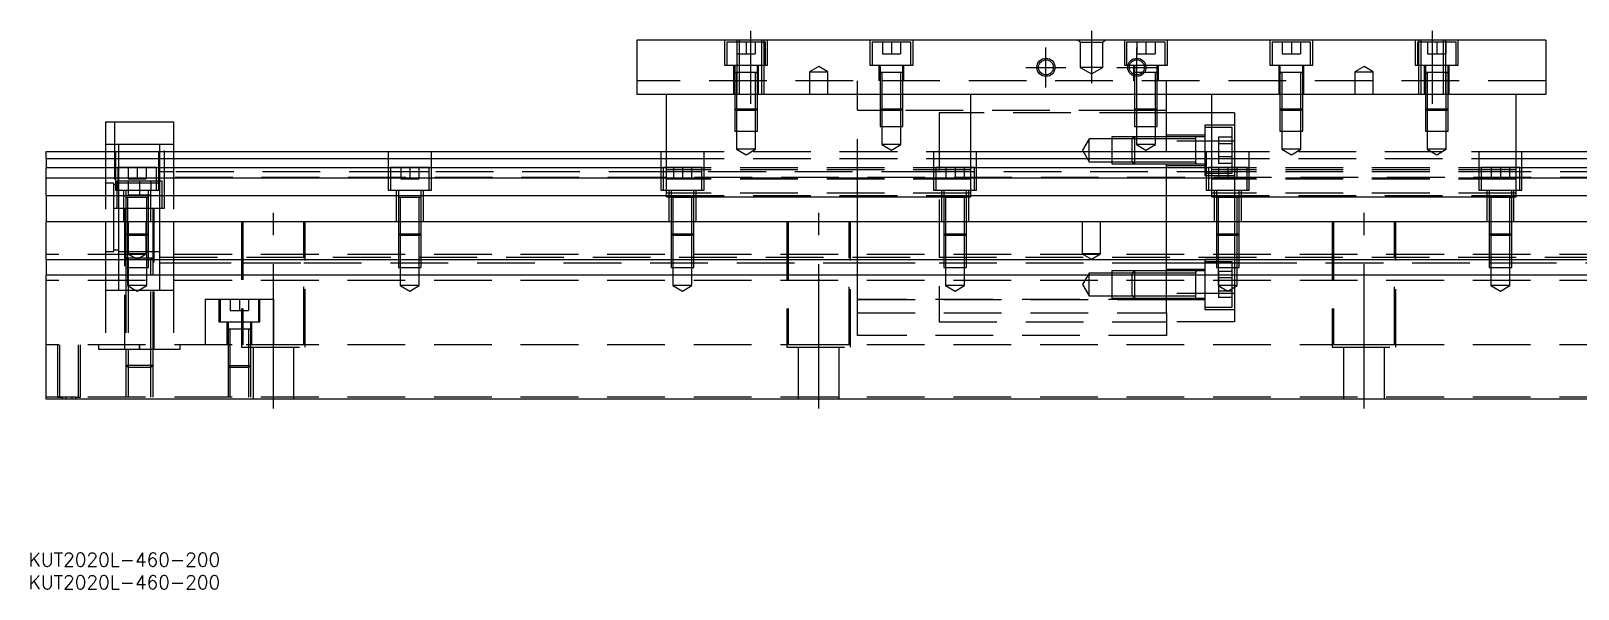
# Model space of a CAD drawing. Extents: x -20 to 690, y -280 to 102.
# Drawn here: x -3.4 to 337.1, y -280 to -157.3 of the extents above; entities that cross this region are included whole.
import ezdxf

# ---------------------------------------------------------------- set-up
doc = ezdxf.new("R2010")
doc.units = 0
doc.linetypes.add('CENTER', pattern=[50.8, 31.75, -6.35, 6.35, -6.35])
doc.linetypes.add('DASHED', pattern=[19.05, 12.7, -6.35])
doc.layers.get('0').update_dxf_attribs({"linetype": 'CONTINUOUS'})
doc.layers.add('CENTER', color=1, linetype='CENTER')
doc.styles.get("Standard").update_dxf_attribs({"font": 'txt.shx', "height": 3, "bigfont": 'bigfont.shx'})

# ---------------------------------------------------------------- blocks, each defined once
blk = doc.blocks.new('*U2')
at = {"color": 7, "linetype": 'CONTINUOUS'}
blk.add_text('KUT2020L-460-200', height=3, dxfattribs=at).set_placement((-3.89, -280))
blk = doc.blocks.new('*U3')
at = {"color": 7, "linetype": 'CONTINUOUS'}
blk.add_text('KUT2020L-460-200', height=3, dxfattribs=at).set_placement((-3.89, -275.02))

msp = doc.modelspace()

# ---------------------------------------------------------------- linework, layer by layer
at = {"color": 7, "linetype": 'CONTINUOUS'}
for p, q in [((330, -159.27), (130, -159.27)), ((130, -159.27), (130, -171.27)), ((330, -159.27), (330, -171.27)), ((330, -171.27), (130, -171.27)), ((136.5, -193.77), (136.5, -171.27)), ((203.5, -193.77), (203.5, -171.27)), ((246.5, -183.77), (246.5, -171.27)), ((256.5, -193.77), (256.5, -171.27)), ((323.5, -193.77), (323.5, -171.27)), ((256.5, -175.27), (246.5, -175.27)), ((13, -177.27), (13, -183.77)), ((13, -177.27), (28, -177.27)), ((28, -177.27), (28, -183.77)), ((0, -185.309608), (0, -183.77)), ((0, -183.77), (136.5, -183.77)), ((203.5, -183.77), (256.5, -183.77)), ((323.5, -183.77), (460, -183.77)), ((0, -185.309608), (0, -187.39154)), ((0, -185.309608), (136.5, -185.309608)), ((203.5, -185.309608), (256.5, -185.309608)), ((323.5, -185.309608), (460, -185.309608)), ((136.5, -187.39154), (0, -187.39154)), ((0, -189.606666), (0, -187.39154)), ((0, -193.451934), (0, -189.606666)), ((136.5, -189.606666), (0, -189.606666)), ((256.5, -187.39154), (203.5, -187.39154)), ((256.5, -189.606666), (203.5, -189.606666)), ((460, -187.39154), (323.5, -187.39154)), ((460, -189.606666), (323.5, -189.606666)), ((0, -193.451934), (0, -199.27)), ((0, -193.451934), (136.5, -193.451934)), ((136.5, -193.77), (203.5, -193.77)), ((203.5, -193.451934), (256.5, -193.451934)), ((256.5, -193.77), (323.5, -193.77)), ((323.5, -193.451934), (460, -193.451934)), ((460, -199.27), (0, -199.27)), ((0, -207.57), (0, -199.27)), ((460, -207.57), (0, -207.57)), ((0, -207.57), (0, -210.97)), ((460, -210.97), (0, -210.97)), ((0, -238.27), (0, -210.97)), ((460, -238.27), (0, -238.27))]:
    msp.add_line(p, q, dxfattribs=at)
at = {"color": 3, "linetype": 'DASHED'}
for p, q in [((149.25, -159.27), (149.25, -164.77)), ((158.25, -159.77), (149.75, -159.77)), ((149.75, -159.77), (149.75, -164.77)), ((152, -159.77), (152, -162.27)), ((152.000006, -159.27), (152.000006, -171.27)), ((152.5, -159.27), (152.5, -171.27)), ((154, -159.77), (154, -162.27)), ((156, -159.77), (156, -162.27)), ((157.5, -171.27), (157.5, -159.27)), ((157.999994, -171.27), (157.999994, -159.27)), ((158.25, -164.77), (158.25, -159.77)), ((158.75, -164.77), (158.75, -159.27)), ((181.25, -159.27), (181.25, -164.77)), ((182.999994, -159.77), (181.75, -159.77)), ((181.75, -159.77), (181.75, -164.77)), ((190.25, -159.77), (182.999994, -159.77)), ((184, -159.77), (184, -162.27)), ((186, -159.77), (186, -162.27)), ((188, -159.77), (188, -162.27)), ((190.25, -164.77), (190.25, -159.77)), ((190.75, -164.77), (190.75, -159.27)), ((227.5, -159.77), (227, -159.27)), ((227.5, -159.77), (227.5, -165.27)), ((227.5, -159.77), (232.5, -159.77)), ((232.5, -159.77), (233, -159.27)), ((232.5, -165.27), (232.5, -159.77)), ((237.25, -159.27), (237.25, -164.77)), ((246.25, -159.77), (237.75, -159.77)), ((237.75, -159.77), (237.75, -164.77)), ((240, -159.77), (240, -162.27)), ((242, -159.77), (242, -162.27)), ((244, -159.77), (244, -162.27)), ((246.25, -164.77), (246.25, -159.77)), ((246.75, -164.77), (246.75, -159.27)), ((269.25, -159.27), (269.25, -164.77)), ((278.25, -159.77), (269.75, -159.77)), ((269.75, -159.77), (269.75, -164.77)), ((272, -159.77), (272, -162.27)), ((274, -159.77), (274, -162.27)), ((276, -159.77), (276, -162.27)), ((278.25, -164.77), (278.25, -159.77)), ((278.75, -164.77), (278.75, -159.27)), ((301.25, -159.27), (301.25, -164.77)), ((310.25, -159.77), (301.75, -159.77)), ((301.75, -159.77), (301.75, -164.77)), ((302.000006, -159.27), (302.000006, -171.27)), ((302.5, -159.27), (302.5, -171.27)), ((304, -159.77), (304, -162.27)), ((306, -159.77), (306, -162.27)), ((307.5, -171.27), (307.5, -159.27)), ((307.999994, -159.77), (307.999994, -159.27)), ((307.999994, -164.77), (307.999994, -159.77)), ((308, -159.77), (308, -162.27)), ((310.25, -164.77), (310.25, -159.77)), ((310.75, -164.77), (310.75, -159.27)), ((152, -162.27), (154, -162.27)), ((154, -162.27), (156, -162.27)), ((184, -162.27), (186, -162.27)), ((186, -162.27), (188, -162.27)), ((240, -162.27), (242, -162.27)), ((242, -162.27), (244, -162.27)), ((272, -162.27), (274, -162.27)), ((274, -162.27), (276, -162.27)), ((304, -162.27), (306, -162.27)), ((306, -162.27), (308, -162.27)), ((149.25, -164.77), (158.75, -164.77)), ((151.25, -164.77), (151.25, -171.27)), ((151.5, -164.77), (151.5, -166.37)), ((151.5, -166.365), (151.5, -166.37)), ((151.5, -166.37), (151.757448, -166.37)), ((151.757468, -166.37), (151.5, -166.37)), ((151.5, -166.37), (151.5, -166.375)), ((151.5, -166.37), (151.5, -171.26998)), ((156.242552, -166.37), (151.757468, -166.37)), ((151.9, -166.37), (151.9, -171.26998)), ((156.1, -171.26998), (156.1, -166.37)), ((156.5, -166.37), (156.242552, -166.37)), ((156.242602, -166.37), (156.5, -166.37)), ((156.5, -166.37), (156.5, -164.77)), ((156.5, -166.37), (156.5, -166.365)), ((156.5, -166.375), (156.5, -166.37)), ((156.5, -171.26998), (156.5, -166.37)), ((156.75, -171.27), (156.75, -164.77)), ((170, -165.1153), (168, -166.27)), ((168, -166.27), (170, -166.27)), ((168, -166.27), (168, -171.27)), ((172, -166.27), (170, -165.1153)), ((170, -166.27), (172, -166.27)), ((172, -171.27), (172, -166.27)), ((181.25, -164.77), (190.75, -164.77)), ((183.25, -164.77), (183.25, -168.27)), ((183.5, -164.77), (183.5, -166.37)), ((183.5, -166.365), (183.5, -166.37)), ((183.5, -166.37), (183.757448, -166.37)), ((188.5, -166.37), (183.5, -166.37)), ((183.5, -166.37), (183.5, -166.375)), ((183.5, -166.37), (183.5, -168.26998)), ((183.9, -166.37), (183.9, -168.26998)), ((188.1, -168.26998), (188.1, -166.37)), ((188.5, -166.37), (188.5, -164.77)), ((188.5, -166.37), (188.5, -166.365)), ((188.5, -166.375), (188.5, -166.37)), ((188.5, -168.26998), (188.5, -166.37)), ((188.75, -168.27), (188.75, -164.77)), ((232.5, -165.27), (227.5, -165.27)), ((227.5, -165.27), (230, -166.713376)), ((230, -166.713376), (232.5, -165.27)), ((237.25, -164.77), (246.75, -164.77)), ((239.25, -164.77), (239.25, -168.27)), ((239.5, -164.77), (239.5, -166.37)), ((239.5, -166.365), (239.5, -166.37)), ((239.757468, -166.37), (239.5, -166.37)), ((239.5, -166.37), (239.5, -166.375)), ((239.5, -166.37), (239.5, -166.842418)), ((241.229562, -166.37), (239.757468, -166.37)), ((239.9, -166.37), (239.9, -166.916966)), ((241.669968, -166.37), (241.229562, -166.37)), ((241.67033, -166.37), (241.229838, -166.37)), ((244.242552, -166.37), (241.669968, -166.37)), ((244.1, -168.26998), (244.1, -166.37)), ((244.5, -166.37), (244.242552, -166.37)), ((244.5, -166.37), (244.5, -164.77)), ((244.5, -166.37), (244.5, -166.365)), ((244.5, -166.375), (244.5, -166.37)), ((244.5, -168.26998), (244.5, -166.37)), ((244.75, -168.27), (244.75, -164.77)), ((269.25, -164.77), (278.75, -164.77)), ((271.25, -164.77), (271.25, -171.27)), ((271.5, -164.77), (271.5, -166.37)), ((271.5, -166.365), (271.5, -166.37)), ((271.5, -166.37), (271.757448, -166.37)), ((271.757468, -166.37), (271.5, -166.37)), ((271.5, -166.37), (271.5, -166.375)), ((271.5, -166.37), (271.5, -171.26998)), ((276.242552, -166.37), (271.757468, -166.37)), ((271.9, -166.37), (271.9, -171.26998)), ((276.1, -171.26998), (276.1, -166.37)), ((276.5, -166.37), (276.242552, -166.37)), ((276.242602, -166.37), (276.5, -166.37)), ((276.5, -166.37), (276.5, -164.77)), ((276.5, -166.37), (276.5, -166.365)), ((276.5, -166.375), (276.5, -166.37)), ((276.5, -171.26998), (276.5, -166.37)), ((276.75, -171.27), (276.75, -164.77)), ((290, -165.1153), (288, -166.27)), ((288, -166.27), (290, -166.27)), ((288, -166.27), (288, -171.27)), ((292, -166.27), (290, -165.1153)), ((290, -166.27), (292, -166.27)), ((292, -171.27), (292, -166.27)), ((301.25, -164.77), (310.75, -164.77)), ((303.25, -164.77), (303.25, -171.27)), ((303.5, -164.77), (303.5, -166.37)), ((303.5, -166.365), (303.5, -166.37)), ((303.5, -166.37), (303.757448, -166.37)), ((303.757468, -166.37), (303.5, -166.37)), ((303.5, -166.37), (303.5, -166.375)), ((303.5, -166.37), (303.5, -171.26998)), ((308.242552, -166.37), (303.757468, -166.37)), ((303.9, -166.37), (303.9, -171.26998)), ((307.999994, -171.27), (307.999994, -164.77)), ((308.1, -171.26998), (308.1, -166.37)), ((308.5, -166.37), (308.242552, -166.37)), ((308.242602, -166.37), (308.5, -166.37)), ((308.5, -166.37), (308.5, -164.77)), ((308.5, -166.37), (308.5, -166.365)), ((308.5, -166.375), (308.5, -166.37)), ((308.5, -171.26998), (308.5, -166.37)), ((308.75, -171.27), (308.75, -164.77)), ((330, -168.27), (130, -168.27)), ((178.5, -171.27), (178.5, -168.27)), ((183.5, -168.27), (183.5, -174.37)), ((183.500006, -168.27), (183.500006, -174.37)), ((183.9, -168.27), (183.9, -174.77)), ((188.1, -174.77), (188.1, -168.27)), ((188.499994, -174.37), (188.499994, -168.27)), ((188.5, -174.37), (188.5, -168.27)), ((239.5, -166.842418), (239.5, -167.206492)), ((239.5, -167.206492), (239.5, -168.26998)), ((239.5, -168.27), (239.5, -174.37)), ((239.500006, -168.27), (239.500006, -174.37)), ((239.9, -166.916966), (239.9, -167.267498)), ((239.9, -167.267498), (239.9, -168.26998)), ((239.9, -168.27), (239.9, -174.77)), ((244.1, -171.27), (244.1, -168.27)), ((244.499994, -171.27), (244.499994, -168.27)), ((244.5, -171.27), (244.5, -168.27)), ((246.5, -171.27), (246.5, -168.27)), ((151.5, -171.27), (151.5, -174.37)), ((151.500006, -171.27), (151.500006, -174.370006)), ((151.9, -171.27), (151.9, -174.77)), ((156.1, -174.77), (156.1, -171.27)), ((156.499994, -174.370006), (156.499994, -171.27)), ((156.5, -174.37), (156.5, -171.27)), ((178.5, -193.77), (178.5, -171.27)), ((244.1, -174.77), (244.1, -171.27)), ((244.499994, -174.370006), (244.499994, -171.27)), ((244.5, -174.37), (244.5, -171.27)), ((271.5, -171.27), (271.5, -174.37)), ((271.500006, -171.27), (271.500006, -174.370006)), ((271.9, -171.27), (271.9, -174.77)), ((276.1, -174.77), (276.1, -171.27)), ((276.499994, -174.370006), (276.499994, -171.27)), ((276.5, -174.37), (276.5, -171.27)), ((303.5, -171.27), (303.5, -174.37)), ((303.500006, -171.27), (303.500006, -174.370006)), ((303.9, -171.27), (303.9, -174.77)), ((308.1, -174.77), (308.1, -171.27)), ((308.499994, -174.370006), (308.499994, -171.27)), ((308.5, -174.37), (308.5, -171.27)), ((151.5, -174.37), (156.5, -174.37)), ((151.5, -174.37), (151.9, -174.77)), ((151.500006, -174.37002), (151.500006, -179.27)), ((156.1, -174.77), (151.9, -174.77)), ((151.9, -174.77002), (151.9, -179.27)), ((156.1, -174.77), (156.5, -174.37)), ((156.1, -179.27), (156.1, -174.77002)), ((156.499994, -179.27), (156.499994, -174.37002)), ((183.9, -174.77), (178.5, -174.77)), ((183.5, -174.37), (188.5, -174.37)), ((183.5, -174.37), (183.9, -174.77)), ((183.500006, -174.37002), (183.500006, -178.27)), ((188.1, -174.77), (183.9, -174.77)), ((183.9, -174.77002), (183.9, -178.27)), ((188.1, -174.77), (188.5, -174.37)), ((239.9, -174.77), (188.1, -174.77)), ((188.1, -178.27), (188.1, -174.77002)), ((188.499994, -178.27), (188.499994, -174.37002)), ((196.5, -175.27), (196.5, -221.27)), ((244.499994, -175.27), (196.5, -175.27)), ((239.5, -174.37), (244.5, -174.37)), ((239.5, -174.37), (239.9, -174.77)), ((239.500006, -174.37002), (239.500006, -178.27)), ((244.1, -174.77), (239.9, -174.77)), ((239.9, -174.77002), (239.9, -178.27)), ((244.1, -174.77), (244.5, -174.37)), ((246.5, -174.77), (244.1, -174.77)), ((244.1, -178.27), (244.1, -174.77002)), ((244.499994, -178.27), (244.499994, -174.37002)), ((246.5, -175.27), (244.499994, -175.27)), ((261.5, -175.27), (256.5, -175.27)), ((261.5, -175.27), (261.5, -181.5368)), ((271.5, -174.37), (276.5, -174.37)), ((271.5, -174.37), (271.9, -174.77)), ((271.500006, -174.37002), (271.500006, -179.27)), ((276.1, -174.77), (271.9, -174.77)), ((271.9, -174.77002), (271.9, -179.27)), ((276.1, -174.77), (276.5, -174.37)), ((276.1, -179.27), (276.1, -174.77002)), ((276.499994, -179.27), (276.499994, -174.37002)), ((303.5, -174.37), (308.5, -174.37)), ((303.5, -174.37), (303.9, -174.77)), ((303.500006, -174.37002), (303.500006, -179.27)), ((308.1, -174.77), (303.9, -174.77)), ((303.9, -174.77002), (303.9, -179.27)), ((308.1, -174.77), (308.5, -174.37)), ((308.1, -179.27), (308.1, -174.77002)), ((308.499994, -179.27), (308.499994, -174.37002)), ((15, -177.27), (15, -196.27)), ((26, -196.27), (26, -177.27)), ((151.500006, -179.27), (156.499994, -179.27)), ((151.9, -179.27), (151.9, -183.27)), ((156.1, -183.27), (156.1, -179.27)), ((183.500006, -178.27), (188.499994, -178.27)), ((183.9, -178.27), (183.9, -182.27)), ((188.1, -182.27), (188.1, -178.27)), ((239.500006, -178.27), (244.499994, -178.27)), ((239.9, -178.27), (239.9, -182.27)), ((244.1, -182.27), (244.1, -178.27)), ((255, -180.22), (246.5, -180.22)), ((255, -178.02), (255, -189.02)), ((261.5, -178.02), (255, -178.02)), ((257.499994, -178.52), (255, -178.52)), ((261, -178.52), (257.499994, -178.52)), ((261, -188.52), (261, -178.52)), ((271.500006, -179.27), (276.499994, -179.27)), ((271.9, -179.27), (271.9, -183.27)), ((276.1, -183.27), (276.1, -179.27)), ((303.500006, -179.27), (308.499994, -179.27)), ((303.9, -179.27), (303.9, -183.27)), ((308.1, -183.27), (308.1, -179.27)), ((16, -182.27), (13, -182.27)), ((13, -183.77), (13, -199.27)), ((15.25, -183.77), (15.25, -192.27)), ((16, -183.77), (16, -182.27)), ((25, -182.27), (16, -182.27)), ((16, -187.27), (16, -183.77)), ((24.75, -192.27), (24.75, -183.77)), ((25, -183.77), (25, -182.27)), ((28, -182.27), (25, -182.27)), ((25, -190.27), (25, -183.77)), ((28, -183.77), (28, -199.27)), ((75.25, -183.77), (75.25, -192.27)), ((84.75, -192.27), (84.75, -183.77)), ((135.25, -183.77), (135.25, -192.27)), ((136.5, -183.77), (203.5, -183.77)), ((144.75, -192.27), (144.75, -183.77)), ((156.1, -183.27), (151.9, -183.27)), ((151.9, -183.27), (154, -184.482436)), ((154, -184.482436), (156.1, -183.27)), ((188.1, -182.27), (183.9, -182.27)), ((183.9, -182.27), (186, -183.482436)), ((186, -183.482436), (188.1, -182.27)), ((195.25, -183.77), (195.25, -192.27)), ((204.75, -192.27), (204.75, -183.77)), ((229.5, -181.02), (228.056624, -183.52)), ((228.056624, -183.52), (229.5, -186.02)), ((229.5, -186.02), (229.5, -181.02)), ((234.5, -181.02), (229.5, -181.02)), ((234.5, -180.520006), (234.5, -186.519994)), ((239.49998, -180.520006), (234.5, -180.520006)), ((238.99998, -181.02), (234.5, -181.02)), ((239.5, -180.52), (239, -181.02)), ((239, -186.02), (239, -181.02)), ((246.5, -181.02), (239, -181.02)), ((239.5, -180.52), (239.5, -186.52)), ((246.5, -180.52), (239.5, -180.52)), ((246.5, -180.520006), (239.5, -180.520006)), ((244.1, -182.27), (239.9, -182.27)), ((239.9, -182.27), (242, -183.482436)), ((242, -183.482436), (244.1, -182.27)), ((261.5, -181.5368), (246.5, -181.5368)), ((246.5, -199.27), (246.5, -183.77)), ((253.005, -180.52), (246.50002, -180.52)), ((253, -181.02), (246.50002, -181.02)), ((255, -180.52), (252.995, -180.52)), ((253, -181.02), (253, -180.519994)), ((253, -183.52), (253, -180.519994)), ((253, -186.520006), (253, -180.519994)), ((253, -186.02), (253, -181.02)), ((253, -186.170204), (253, -183.271394)), ((255.25, -183.77), (255.25, -192.27)), ((256.5, -183.77), (323.5, -183.77)), ((258, -180.633248), (258, -182.076624)), ((261, -180.633248), (258, -180.633248)), ((261, -182.076624), (258, -182.076624)), ((258, -182.076624), (258, -184.963376)), ((261.5, -181.5368), (261.5, -192.27)), ((264.75, -192.27), (264.75, -183.77)), ((276.1, -183.27), (271.9, -183.27)), ((271.9, -183.27), (274, -184.482436)), ((274, -184.482436), (276.1, -183.27)), ((308.1, -183.27), (303.9, -183.27)), ((303.9, -183.27), (306, -184.482436)), ((306, -184.482436), (308.1, -183.27)), ((315.25, -183.77), (315.25, -192.27)), ((324.75, -192.27), (324.75, -183.77)), ((136.5, -185.309608), (203.5, -185.309608)), ((229.5, -186.02), (234.5, -186.02)), ((234.5, -186.02), (238.99998, -186.02)), ((234.5, -186.519994), (239.49998, -186.519994)), ((239, -186.02), (239.5, -186.52)), ((239, -186.02), (246.5, -186.02)), ((239.5, -186.519994), (246.5, -186.519994)), ((239.5, -186.52), (246.5, -186.52)), ((246.5, -186.82), (255, -186.82)), ((246.50002, -186.02), (253, -186.02)), ((246.50002, -186.52), (253.005, -186.52)), ((252.995, -186.52), (255, -186.52)), ((253, -186.520006), (253, -186.02)), ((253, -186.52), (253, -186.170204)), ((253, -186.170204), (253, -186.52)), ((256.5, -185.309608), (323.5, -185.309608)), ((261, -184.963376), (258, -184.963376)), ((258, -184.963376), (258, -186.406752)), ((261, -186.406752), (258, -186.406752)), ((15.75, -190.27), (15.5, -190.27)), ((15.5, -190.27), (15.5, -196.27)), ((24.25, -187.27), (15.75, -187.27)), ((15.75, -187.27), (15.75, -192.27)), ((24.25, -190.27), (15.75, -190.27)), ((16, -190.27), (16, -187.27)), ((16, -192.27), (16, -190.27)), ((18, -187.27), (18, -189.77)), ((18, -189.77), (20, -189.77)), ((18, -190.27), (18, -193.27)), ((20, -187.27), (20, -189.77)), ((20, -189.77), (22, -189.77)), ((20.5, -190.27), (20.5, -193.27)), ((22, -187.27), (22, -189.77)), ((23, -190.27), (23, -192.27)), ((24.25, -192.27), (24.25, -187.27)), ((25.5, -190.27), (24.25, -190.27)), ((28, -188.27), (25, -188.27)), ((403, -189.52), (25, -189.52)), ((25, -196.27), (25, -190.27)), ((25.5, -196.27), (25.5, -190.27)), ((136.5, -188.27), (28, -188.27)), ((84.25, -187.27), (75.75, -187.27)), ((75.75, -187.27), (75.75, -192.27)), ((84.25, -188.27), (75.75, -188.27)), ((78, -187.27), (78, -189.77)), ((78, -189.77), (80, -189.77)), ((80, -187.27), (80, -189.77)), ((80, -189.77), (82, -189.77)), ((82, -187.27), (82, -189.77)), ((84.25, -192.27), (84.25, -187.27)), ((144.25, -187.27), (135.75, -187.27)), ((135.75, -187.27), (135.75, -192.27)), ((144.25, -188.27), (135.75, -188.27)), ((203.5, -187.39154), (136.5, -187.39154)), ((203.5, -187.79668), (136.5, -187.79668)), ((196.49998, -188.27), (136.5, -188.27)), ((203.5, -189.606666), (136.5, -189.606666)), ((203.5, -189.85), (136.5, -189.85)), ((138, -187.27), (138, -189.77)), ((138, -189.77), (140, -189.77)), ((140, -187.27), (140, -189.77)), ((140, -189.77), (142, -189.77)), ((142, -187.27), (142, -189.77)), ((144.25, -192.27), (144.25, -187.27)), ((204.25, -187.27), (195.75, -187.27)), ((195.75, -187.27), (195.75, -192.27)), ((204.25, -188.27), (195.75, -188.27)), ((261.5, -188.27), (196.5, -188.27)), ((198, -187.27), (198, -189.77)), ((198, -189.77), (200, -189.77)), ((200, -187.27), (200, -189.77)), ((200, -189.77), (202, -189.77)), ((202, -187.27), (202, -189.77)), ((204.25, -192.27), (204.25, -187.27)), ((255, -188.52), (261, -188.52)), ((255, -189.02), (261.5, -189.02)), ((264.25, -187.27), (255.75, -187.27)), ((255.75, -187.27), (255.75, -192.27)), ((264.25, -188.27), (255.75, -188.27)), ((323.5, -187.39154), (256.5, -187.39154)), ((323.5, -187.79668), (256.5, -187.79668)), ((323.5, -189.606666), (256.5, -189.606666)), ((323.5, -189.85), (256.5, -189.85)), ((258, -187.27), (258, -189.77)), ((258, -189.77), (260, -189.77)), ((260, -187.27), (260, -189.77)), ((260, -189.77), (262, -189.77)), ((323.5, -188.27), (261.50002, -188.27)), ((262, -187.27), (262, -189.77)), ((264.25, -192.27), (264.25, -187.27)), ((324.25, -187.27), (315.75, -187.27)), ((315.75, -187.27), (315.75, -192.27)), ((324.25, -188.27), (315.75, -188.27)), ((318, -187.27), (318, -189.77)), ((318, -189.77), (320, -189.77)), ((320, -187.27), (320, -189.77)), ((320, -189.77), (322, -189.77)), ((322, -187.27), (322, -189.77)), ((403, -188.27), (323.5, -188.27)), ((324.25, -192.27), (324.25, -187.27)), ((14.85, -190.77), (13, -190.77)), ((14.85, -198.27), (14.85, -190.77)), ((15.5, -191.12), (14.85, -191.12)), ((15.25, -192.27), (24.75, -192.27)), ((15.75, -191.12), (15.5, -191.12)), ((16, -191.12), (15.75, -191.12)), ((24.25, -190.77), (16, -190.77)), ((16, -196.27), (16, -192.27)), ((17, -192.27), (17, -199.27)), ((17.5, -192.27), (17.5, -193.87)), ((17.5, -193.865), (17.5, -193.87)), ((17.5, -193.87), (17.757448, -193.87)), ((17.757468, -193.87), (17.5, -193.87)), ((17.5, -193.87), (17.5, -193.875)), ((17.5, -193.87), (17.5, -199.26998)), ((22.242552, -193.87), (17.757468, -193.87)), ((17.9, -193.87), (17.9, -199.26998)), ((18, -193.27), (20.5, -193.27)), ((20.5, -193.27), (23, -193.27)), ((22.1, -199.26998), (22.1, -193.87)), ((22.5, -193.87), (22.242552, -193.87)), ((22.242602, -193.87), (22.5, -193.87)), ((22.5, -193.87), (22.5, -192.27)), ((22.5, -193.87), (22.5, -193.865)), ((22.5, -193.875), (22.5, -193.87)), ((22.5, -199.26998), (22.5, -193.87)), ((23, -199.27), (23, -192.27)), ((25, -190.77), (24.25, -190.77)), ((75.25, -192.27), (84.75, -192.27)), ((77, -192.27), (77, -199.27)), ((77.5, -192.27), (77.5, -193.87)), ((77.5, -193.865), (77.5, -193.87)), ((77.757468, -193.87), (77.5, -193.87)), ((77.5, -193.87), (77.5, -199.26998)), ((77.5, -193.87), (77.5, -193.875)), ((82.242552, -193.87), (77.757468, -193.87)), ((77.9, -193.87), (77.9, -199.26998)), ((82.1, -199.26998), (82.1, -193.87)), ((82.5, -193.87), (82.242552, -193.87)), ((82.5, -193.87), (82.5, -192.27)), ((82.5, -193.87), (82.5, -193.865)), ((82.5, -199.26998), (82.5, -193.87)), ((82.5, -193.875), (82.5, -193.87)), ((83, -199.27), (83, -192.27)), ((135.25, -192.27), (144.75, -192.27)), ((203.5, -192.947372), (136.5, -192.947372)), ((136.5, -193.451934), (203.5, -193.451934)), ((137, -192.27), (137, -199.27)), ((137.5, -192.27), (137.5, -193.87)), ((137.5, -193.865), (137.5, -193.87)), ((137.757468, -193.87), (137.5, -193.87)), ((137.5, -193.87), (137.5, -199.26998)), ((137.5, -193.87), (137.5, -193.875)), ((142.242552, -193.87), (137.757468, -193.87)), ((137.9, -193.87), (137.9, -199.26998)), ((142.1, -199.26998), (142.1, -193.87)), ((142.5, -193.87), (142.242552, -193.87)), ((142.5, -193.87), (142.5, -192.27)), ((142.5, -193.87), (142.5, -193.865)), ((142.5, -199.26998), (142.5, -193.87)), ((142.5, -193.875), (142.5, -193.87)), ((143, -199.27), (143, -192.27)), ((178.5, -199.27), (178.5, -193.77)), ((195.25, -192.27), (204.75, -192.27)), ((197, -192.27), (197, -199.27)), ((197.5, -192.27), (197.5, -193.87)), ((197.5, -193.865), (197.5, -193.87)), ((197.757468, -193.87), (197.5, -193.87)), ((197.5, -193.87), (197.5, -199.26998)), ((197.5, -193.87), (197.5, -193.875)), ((202.242552, -193.87), (197.757468, -193.87)), ((197.9, -193.87), (197.9, -199.26998)), ((202.1, -199.26998), (202.1, -193.87)), ((202.5, -193.87), (202.242552, -193.87)), ((202.5, -193.87), (202.5, -192.27)), ((202.5, -193.87), (202.5, -193.865)), ((202.5, -199.26998), (202.5, -193.87)), ((202.5, -193.875), (202.5, -193.87)), ((203, -199.27), (203, -192.27)), ((255.25, -192.27), (264.75, -192.27)), ((323.5, -192.947372), (256.5, -192.947372)), ((256.5, -193.451934), (323.5, -193.451934)), ((257, -192.27), (257, -199.27)), ((257.5, -192.27), (257.5, -193.87)), ((257.5, -193.865), (257.5, -193.87)), ((257.757468, -193.87), (257.5, -193.87)), ((257.5, -193.87), (257.5, -199.26998)), ((257.5, -193.87), (257.5, -193.875)), ((262.242552, -193.87), (257.757468, -193.87)), ((257.9, -193.87), (257.9, -199.26998)), ((261.5, -192.27), (261.5, -193.77)), ((261.5, -193.77), (261.5, -193.87)), ((261.5, -193.87), (261.5, -199.27)), ((262.1, -199.26998), (262.1, -193.87)), ((262.5, -193.87), (262.242552, -193.87)), ((262.5, -193.87), (262.5, -192.27)), ((262.5, -193.87), (262.5, -193.865)), ((262.5, -199.26998), (262.5, -193.87)), ((262.5, -193.875), (262.5, -193.87)), ((263, -199.27), (263, -192.27)), ((315.25, -192.27), (324.75, -192.27)), ((317, -192.27), (317, -199.27)), ((317.5, -192.27), (317.5, -193.87)), ((317.5, -193.865), (317.5, -193.87)), ((317.757468, -193.87), (317.5, -193.87)), ((317.5, -193.87), (317.5, -199.26998)), ((317.5, -193.87), (317.5, -193.875)), ((322.242552, -193.87), (317.757468, -193.87)), ((317.9, -193.87), (317.9, -199.26998)), ((322.1, -199.26998), (322.1, -193.87)), ((322.5, -193.87), (322.242552, -193.87)), ((322.5, -193.87), (322.5, -192.27)), ((322.5, -193.87), (322.5, -193.865)), ((322.5, -199.26998), (322.5, -193.87)), ((322.5, -193.875), (322.5, -193.87)), ((323, -199.27), (323, -192.27)), ((15, -196.27), (26, -196.27)), ((16, -198.27), (16, -196.27)), ((17.25, -196.27), (17.25, -227.27)), ((23.5, -199.27), (23.5, -196.27)), ((23.75, -227.27), (23.75, -196.27)), ((25, -198.27), (25, -196.27)), ((13, -199.27), (13, -207.57)), ((14.85, -199.27), (14.85, -198.27)), ((14.85, -205.77), (14.85, -199.27)), ((16, -199.27), (16, -198.27)), ((16, -207.57), (16, -199.27)), ((17.5, -199.27), (17.5, -201.87)), ((17.500006, -199.27), (17.500006, -201.870006)), ((17.9, -199.27), (17.9, -202.27)), ((18, -199.27), (18, -206.27)), ((22, -206.27), (22, -199.27)), ((22.1, -202.27), (22.1, -199.27)), ((22.499994, -201.870006), (22.499994, -199.27)), ((22.5, -201.87), (22.5, -199.27)), ((23.5, -207.27), (23.5, -199.27)), ((25, -199.27), (25, -198.27)), ((25, -207.57), (25, -199.27)), ((28, -199.27), (28, -207.57)), ((43, -199.27), (43, -226.77)), ((43.291796, -199.27), (43.291796, -226.27)), ((56.708204, -226.27), (56.708204, -199.27)), ((57, -226.77), (57, -199.27)), ((77.5, -199.27), (77.5, -201.87)), ((77.500006, -199.27), (77.500006, -201.870006)), ((77.9, -199.27), (77.9, -202.27)), ((82.1, -202.27), (82.1, -199.27)), ((82.499994, -201.870006), (82.499994, -199.27)), ((82.5, -201.87), (82.5, -199.27)), ((137.5, -199.27), (137.5, -201.87)), ((137.500006, -199.27), (137.500006, -201.870006)), ((137.9, -199.27), (137.9, -202.27)), ((142.1, -202.27), (142.1, -199.27)), ((142.499994, -201.870006), (142.499994, -199.27)), ((142.5, -201.87), (142.5, -199.27)), ((163, -199.27), (163, -226.77)), ((163.291796, -199.27), (163.291796, -226.27)), ((176.708204, -226.27), (176.708204, -199.27)), ((177, -226.77), (177, -199.27)), ((178.5, -207.57), (178.5, -199.27)), ((197.5, -199.27), (197.5, -201.87)), ((197.500006, -199.27), (197.500006, -201.870006)), ((197.9, -199.27), (197.9, -202.27)), ((202.1, -202.27), (202.1, -199.27)), ((202.499994, -201.870006), (202.499994, -199.27)), ((202.5, -201.87), (202.5, -199.27)), ((228, -199.27), (228, -206.27)), ((232, -206.27), (232, -199.27)), ((246.5, -207.57), (246.5, -199.27)), ((257.5, -199.27), (257.5, -201.87)), ((257.500006, -199.27), (257.500006, -201.870006)), ((257.9, -199.27), (257.9, -202.27)), ((261.5, -199.27), (261.5, -202.27)), ((262.1, -202.27), (262.1, -199.27)), ((262.499994, -201.870006), (262.499994, -199.27)), ((262.5, -201.87), (262.5, -199.27)), ((283, -199.27), (283, -226.77)), ((283.291796, -199.27), (283.291796, -226.27)), ((296.708204, -226.27), (296.708204, -199.27)), ((297, -226.77), (297, -199.27)), ((317.5, -199.27), (317.5, -201.87)), ((317.500006, -199.27), (317.500006, -201.870006)), ((317.9, -199.27), (317.9, -202.27)), ((322.1, -202.27), (322.1, -199.27)), ((322.499994, -201.870006), (322.499994, -199.27)), ((322.5, -201.87), (322.5, -199.27)), ((17.5, -201.87), (22.5, -201.87)), ((17.5, -201.87), (17.9, -202.27)), ((17.500006, -201.87002), (17.500006, -207.57)), ((22.1, -202.27), (17.9, -202.27)), ((17.9, -202.27002), (17.9, -209.27)), ((22.1, -202.27), (22.5, -201.87)), ((22.1, -209.27), (22.1, -202.27002)), ((22.499994, -207.57), (22.499994, -201.87002)), ((77.5, -201.87), (82.5, -201.87)), ((77.5, -201.87), (77.9, -202.27)), ((77.500006, -201.87002), (77.500006, -207.57)), ((82.1, -202.27), (77.9, -202.27)), ((77.9, -202.27002), (77.9, -209.27)), ((82.1, -202.27), (82.5, -201.87)), ((82.1, -209.27), (82.1, -202.27002)), ((82.499994, -207.57), (82.499994, -201.87002)), ((137.5, -201.87), (142.5, -201.87)), ((137.5, -201.87), (137.9, -202.27)), ((137.500006, -201.87002), (137.500006, -207.57)), ((142.1, -202.27), (137.9, -202.27)), ((137.9, -202.27002), (137.9, -209.27)), ((142.1, -202.27), (142.5, -201.87)), ((142.1, -209.27), (142.1, -202.27002)), ((142.499994, -207.57), (142.499994, -201.87002)), ((197.5, -201.87), (202.5, -201.87)), ((197.5, -201.87), (197.9, -202.27)), ((197.500006, -201.87002), (197.500006, -207.57)), ((202.1, -202.27), (197.9, -202.27)), ((197.9, -202.27002), (197.9, -209.27)), ((202.1, -202.27), (202.5, -201.87)), ((202.1, -209.27), (202.1, -202.27002)), ((202.499994, -207.57), (202.499994, -201.87002)), ((257.5, -201.87), (262.5, -201.87)), ((257.5, -201.87), (257.9, -202.27)), ((257.500006, -201.87002), (257.500006, -207.57)), ((262.1, -202.27), (257.9, -202.27)), ((257.9, -202.27002), (257.9, -209.27)), ((261.5, -202.27), (261.5, -207.57)), ((262.1, -202.27), (262.5, -201.87)), ((262.1, -209.27), (262.1, -202.27002)), ((262.499994, -207.57), (262.499994, -201.87002)), ((317.5, -201.87), (322.5, -201.87)), ((317.5, -201.87), (317.9, -202.27)), ((317.500006, -201.87002), (317.500006, -207.57)), ((322.1, -202.27), (317.9, -202.27)), ((317.9, -202.27002), (317.9, -209.27)), ((322.1, -202.27), (322.5, -201.87)), ((322.1, -209.27), (322.1, -202.27002)), ((322.499994, -207.57), (322.499994, -201.87002)), ((460, -206.42), (0, -206.42)), ((13, -205.77), (14.85, -205.77)), ((13, -207.57), (13, -210.97)), ((14.85, -205.42), (16, -205.42)), ((16, -205.77), (17.5, -205.77)), ((16, -210.97), (16, -207.57)), ((17.5, -205.77), (22.499994, -205.77)), ((17.5, -207.27), (17.84965, -207.27)), ((17.849602, -207.27), (17.5, -207.27)), ((17.500006, -207.57), (17.500006, -209.27)), ((22.500266, -207.27), (17.849602, -207.27)), ((22, -206.27), (18, -206.27)), ((18, -206.27), (20, -207.4247)), ((18, -207.27), (18, -207.57)), ((18, -207.57), (18, -209.27)), ((20, -207.4247), (22, -206.27)), ((22.499994, -205.77), (23.5, -205.77)), ((23.500006, -207.27), (22.499994, -207.27)), ((22.499994, -209.27), (22.499994, -207.57)), ((23.15035, -207.27), (22.500266, -207.27)), ((23, -207.57), (23, -207.27)), ((23, -210.97), (23, -207.57)), ((23.150204, -207.27), (23.5, -207.27)), ((23.5, -207.27), (23.15035, -207.27)), ((23.5, -205.77), (25, -205.77)), ((23.5, -207.27), (23.5, -207.265)), ((23.5, -207.275), (23.5, -207.27)), ((23.5, -207.57), (23.5, -207.27)), ((23.5, -210.97), (23.5, -207.57)), ((25, -207.02), (403, -207.02)), ((25, -210.97), (25, -207.57)), ((28, -207.57), (28, -210.97)), ((77.500006, -207.57), (77.500006, -209.27)), ((82.499994, -209.27), (82.499994, -207.57)), ((137.500006, -207.57), (137.500006, -209.27)), ((142.499994, -209.27), (142.499994, -207.57)), ((178.5, -210.97), (178.5, -207.57)), ((197.500006, -207.57), (197.500006, -209.27)), ((202.499994, -209.27), (202.499994, -207.57)), ((232, -206.27), (228, -206.27)), ((228, -206.27), (230, -207.4247)), ((230, -207.4247), (232, -206.27)), ((246.5, -210.97), (246.5, -207.57)), ((255, -207.52), (255, -218.52)), ((261.5, -207.52), (255, -207.52)), ((257.500006, -207.57), (257.500006, -209.27)), ((261.5, -207.57), (261.5, -209.27)), ((262.499994, -209.27), (262.499994, -207.57)), ((317.500006, -207.57), (317.500006, -209.27)), ((322.499994, -209.27), (322.499994, -207.57)), ((13, -210.97), (13, -227.27)), ((16, -214.27), (16, -210.97)), ((17.5, -209.27002), (17.5, -210.97)), ((17.5, -210.97), (17.5, -227.26998)), ((17.500006, -209.27), (22.499994, -209.27)), ((17.9, -209.27), (17.9, -213.27)), ((18, -209.27), (18, -210.97)), ((18, -210.97), (18, -227.26998)), ((22.1, -213.27), (22.1, -209.27)), ((23, -227.26998), (23, -210.97)), ((23.5, -227.26998), (23.5, -210.97)), ((25, -208.27), (28, -208.27)), ((25, -214.27), (25, -210.97)), ((28, -208.27), (43.291796, -208.27)), ((28, -210.97), (28, -227.27)), ((43.291796, -208.27), (56.708204, -208.27)), ((56.708204, -208.27), (178.5, -208.27)), ((77.500006, -208.27), (82.499994, -208.27)), ((77.500006, -209.27), (82.499994, -209.27)), ((77.9, -209.27), (77.9, -213.27)), ((82.1, -213.27), (82.1, -209.27)), ((137.500006, -208.27), (142.499994, -208.27)), ((137.500006, -209.27), (142.499994, -209.27)), ((137.9, -209.27), (137.9, -213.27)), ((142.1, -213.27), (142.1, -209.27)), ((178.5, -208.27), (196.49998, -208.27)), ((178.5, -219.27), (178.5, -210.97)), ((196.5, -208.269994), (246.5, -208.269994)), ((196.5, -208.27), (246.5, -208.27)), ((197.500006, -208.27), (202.499994, -208.27)), ((197.500006, -209.27), (202.499994, -209.27)), ((197.9, -209.27), (197.9, -213.27)), ((202.1, -213.27), (202.1, -209.27)), ((229.5, -210.52), (228.056624, -213.02)), ((229.5, -215.52), (229.5, -210.52)), ((234.5, -210.52), (229.5, -210.52)), ((234.5, -210.020006), (234.5, -216.019994)), ((239.49998, -210.020006), (234.5, -210.020006)), ((238.99998, -210.52), (234.5, -210.52)), ((239.5, -210.02), (239, -210.52)), ((239, -215.52), (239, -210.52)), ((246.5, -210.52), (239, -210.52)), ((239.5, -210.02), (239.5, -216.02)), ((246.5, -210.02), (239.5, -210.02)), ((246.5, -210.020006), (239.5, -210.020006)), ((246.5, -208.269994), (255, -208.269994)), ((246.5, -208.27), (255, -208.27)), ((255, -209.72), (246.5, -209.72)), ((246.5, -219.27), (246.5, -210.97)), ((253.005, -210.02), (246.50002, -210.02)), ((253, -210.52), (246.50002, -210.52)), ((255, -210.02), (252.995, -210.02)), ((253, -210.02), (253, -210.36965)), ((253, -210.369602), (253, -210.02)), ((253, -210.02), (253, -210.36965)), ((253, -210.369602), (253, -210.02)), ((253, -210.96965), (253, -210.369602)), ((253, -210.97), (253, -210.52)), ((253, -212.85996), (253, -210.96965)), ((257.500006, -208.02), (255, -208.02)), ((255, -208.269994), (257.500006, -208.269994)), ((255, -208.27), (257.500006, -208.27)), ((261, -208.02), (257.500006, -208.02)), ((257.500006, -208.269994), (261, -208.269994)), ((257.500006, -208.27), (261, -208.27)), ((257.500006, -208.27), (262.499994, -208.27)), ((257.500006, -209.27), (262.499994, -209.27)), ((257.9, -209.27), (257.9, -213.27)), ((258, -210.133248), (258, -211.576624)), ((261, -210.133248), (258, -210.133248)), ((261, -209.27), (261, -208.02)), ((261, -208.269994), (261.5, -208.269994)), ((261, -208.27), (261.5, -208.27)), ((261, -210.97), (261, -209.27)), ((261, -218.02), (261, -210.97)), ((261.5, -209.27), (261.5, -210.97)), ((261.5, -210.97), (261.5, -215.0032)), ((261.50002, -208.27), (262.499994, -208.27)), ((262.1, -213.27), (262.1, -209.27)), ((262.499994, -208.27), (403.005, -208.27)), ((317.500006, -208.27), (322.499994, -208.27)), ((317.500006, -209.27), (322.499994, -209.27)), ((317.9, -209.27), (317.9, -213.27)), ((322.1, -213.27), (322.1, -209.27)), ((460, -212.12), (0, -212.12)), ((13, -214.27), (16, -214.27)), ((16, -214.27), (17.5, -214.27)), ((17.5, -214.27), (18, -214.27)), ((22.1, -213.27), (17.9, -213.27)), ((17.9, -213.27), (20, -214.482436)), ((18, -214.27), (23, -214.27)), ((20, -214.482436), (22.1, -213.27)), ((23, -214.27), (23.5, -214.27)), ((23.5, -214.27), (25, -214.27)), ((25, -214.27), (28, -214.27)), ((82.1, -213.27), (77.9, -213.27)), ((77.9, -213.27), (80, -214.482436)), ((80, -214.482436), (82.1, -213.27)), ((142.1, -213.27), (137.9, -213.27)), ((137.9, -213.27), (140, -214.482436)), ((140, -214.482436), (142.1, -213.27)), ((202.1, -213.27), (197.9, -213.27)), ((197.9, -213.27), (200, -214.482436)), ((200, -214.482436), (202.1, -213.27)), ((228.056624, -213.02), (229.5, -215.52)), ((253, -215.670204), (253, -212.85996)), ((262.1, -213.27), (257.9, -213.27)), ((257.9, -213.27), (260, -214.482436)), ((261, -211.576624), (258, -211.576624)), ((258, -211.576624), (258, -214.463376)), ((261, -214.463376), (258, -214.463376)), ((258, -214.463376), (258, -215.906752)), ((260, -214.482436), (262.1, -213.27)), ((322.1, -213.27), (317.9, -213.27)), ((317.9, -213.27), (320, -214.482436)), ((320, -214.482436), (322.1, -213.27)), ((35, -216.27), (35, -226.27)), ((35, -216.27), (43.291796, -216.27)), ((38, -216.27), (38, -221.27)), ((38.25, -216.27), (38.25, -221.27)), ((40.5, -216.27), (40.5, -218.77)), ((42.5, -216.27), (42.5, -218.77)), ((43.291796, -216.27), (50, -216.27)), ((44.5, -216.27), (44.5, -218.77)), ((46.75, -221.27), (46.75, -216.27)), ((47, -221.27), (47, -216.27)), ((50, -216.27), (50, -226.27)), ((178.5, -216.360052), (246.5, -216.360052)), ((246.5, -216.360052), (178.5, -216.360052)), ((229.5, -215.52), (234.5, -215.52)), ((234.5, -215.52), (238.99998, -215.52)), ((234.5, -216.019994), (239.49998, -216.019994)), ((239, -215.52), (246.5, -215.52)), ((239, -215.52), (239.5, -216.02)), ((239.5, -216.019994), (246.5, -216.019994)), ((239.5, -216.02), (246.5, -216.02)), ((261.5, -215.0032), (246.5, -215.0032)), ((246.5, -216.32), (255, -216.32)), ((246.50002, -215.52), (253, -215.52)), ((246.50002, -216.02), (253, -216.02)), ((252.995, -216.02), (253, -216.02)), ((253, -216.020006), (253, -215.52)), ((253, -216.02), (253, -215.670204)), ((253, -216.02), (255, -216.02)), ((253, -216.02), (253.005, -216.02)), ((261, -215.906752), (258, -215.906752)), ((261.5, -215.0032), (261.5, -221.27)), ((38, -221.27), (47, -221.27)), ((39.75, -221.27), (39.75, -226.27)), ((40, -221.27), (40, -222.875)), ((40.5, -218.77), (42.5, -218.77)), ((42.5, -218.77), (44.5, -218.77)), ((45, -222.875), (45, -221.27)), ((45.25, -226.27), (45.25, -221.27)), ((178.5, -219.27), (246.5, -219.27)), ((178.5, -224.27), (178.5, -219.27)), ((196.5, -221.27), (246.5, -221.27)), ((246.5, -219.27), (246.5, -224.27)), ((261.5, -221.27), (246.5, -221.27)), ((255, -218.02), (261, -218.02)), ((255, -218.52), (261.5, -218.52)), ((40, -222.865), (40, -226.26998)), ((40, -222.87), (40.257448, -222.87)), ((40.257468, -222.87), (40, -222.87)), ((44.742552, -222.87), (40.257468, -222.87)), ((40.4, -222.87), (40.4, -226.26998)), ((44.6, -226.26998), (44.6, -222.87)), ((45, -222.87), (44.742552, -222.87)), ((44.742602, -222.87), (45, -222.87)), ((45, -226.26998), (45, -222.865)), ((246.5, -224.27), (178.5, -224.27)), ((460, -226.27), (0, -226.27)), ((2.500006, -226.27), (2.500006, -237.77)), ((2.9, -226.27), (2.9, -237.77)), ((7.1, -237.77), (7.1, -226.27)), ((7.499994, -237.77), (7.499994, -226.27)), ((11.5, -226.27), (11.5, -227.27)), ((11.5, -227.27), (20.5, -227.27)), ((17.5, -227.27), (17.5, -230.77)), ((17.500006, -227.27), (17.500006, -230.770006)), ((18, -227.27), (18, -231.27)), ((20.5, -226.27), (20.5, -227.27)), ((20.5, -227.27), (20.5, -226.27)), ((20.5, -227.27), (29.5, -227.27)), ((23, -231.27), (23, -227.27)), ((23.499994, -230.770006), (23.499994, -227.27)), ((23.5, -230.77), (23.5, -227.27)), ((29.5, -227.27), (29.5, -226.27)), ((40, -226.27), (40, -230.87)), ((40.000006, -226.27), (40.000006, -230.870006)), ((40.4, -226.27), (40.4, -231.27)), ((43, -226.77), (57, -226.77)), ((56.708204, -226.27), (43.291796, -226.27)), ((44.6, -231.27), (44.6, -226.27)), ((44.999994, -230.870006), (44.999994, -226.27)), ((45, -230.87), (45, -226.27)), ((45.5, -226.77), (45.5, -238.27)), ((54.5, -238.27), (54.5, -226.77)), ((163, -226.77), (177, -226.77)), ((176.708204, -226.27), (163.291796, -226.27)), ((165.5, -226.77), (165.5, -238.27)), ((174.5, -238.27), (174.5, -226.77)), ((283, -226.77), (297, -226.77)), ((296.708204, -226.27), (283.291796, -226.27)), ((285.5, -226.77), (285.5, -238.27)), ((294.5, -238.27), (294.5, -226.77)), ((17.5, -230.77), (23.5, -230.77)), ((17.5, -230.77), (18, -231.27)), ((17.500006, -230.77002), (17.500006, -237.77)), ((23, -231.27), (18, -231.27)), ((18, -231.27002), (18, -237.77)), ((23, -231.27), (23.5, -230.77)), ((23, -237.77), (23, -231.27002)), ((23.499994, -237.77), (23.499994, -230.77002)), ((40, -230.87), (45, -230.87)), ((40, -230.87), (40.4, -231.27)), ((40.000006, -230.87002), (40.000006, -237.77)), ((44.6, -231.27), (40.4, -231.27)), ((40.4, -231.27002), (40.4, -237.77)), ((44.6, -231.27), (45, -230.87)), ((44.6, -237.77), (44.6, -231.27002)), ((44.999994, -237.77), (44.999994, -230.87002)), ((3.500008, -237.77), (0, -237.77)), ((2.500006, -237.77), (3.500008, -237.77)), ((3.500008, -237.77), (3.500008, -238.27)), ((4.359688, -237.77), (3.500008, -237.77)), ((5.640312, -237.77), (4.359688, -237.77)), ((4.359688, -238.27), (4.359688, -237.77)), ((5.640312, -237.77), (5.640312, -238.27)), ((6.499992, -237.77), (5.640312, -237.77)), ((6.499992, -238.27), (6.499992, -237.77)), ((6.499992, -237.77), (7.499994, -237.77)), ((460, -237.77), (6.499992, -237.77))]:
    msp.add_line(p, q, dxfattribs=at)
at = {"color": 3, "linetype": 'CONTINUOUS'}
for centre in [(220, -165.27), (240, -165.27)]:
    msp.add_circle(centre, 2, dxfattribs=at)
at = {"color": 7, "linetype": 'CONTINUOUS'}
for centre in [(220, -165.27), (240, -165.27)]:
    msp.add_circle(centre, 1.65, dxfattribs=at)
at = {"layer": 'CENTER', "color": 1, "linetype": 'CENTER'}
for p, q in [((155, -157.27), (155, -173.27)), ((230, -157.27), (230, -168.713376)), ((305, -157.27), (305, -173.27)), ((220, -169.67), (220, -160.87)), ((240, -169.67), (240, -160.87)), ((215.6, -165.27), (224.4, -165.27)), ((235.6, -165.27), (244.4, -165.27)), ((50, -240.27), (50, -197.27)), ((170, -240.27), (170, -197.27)), ((290, -240.27), (290, -197.27))]:
    msp.add_line(p, q, dxfattribs=at)

# ---------------------------------------------------------------- block references
at = {"color": 7, "linetype": 'CONTINUOUS'}
for name in ['*U3', '*U2']:
    msp.add_blockref(name, (0, 0), dxfattribs=at)

doc.saveas('drawing.dxf')
